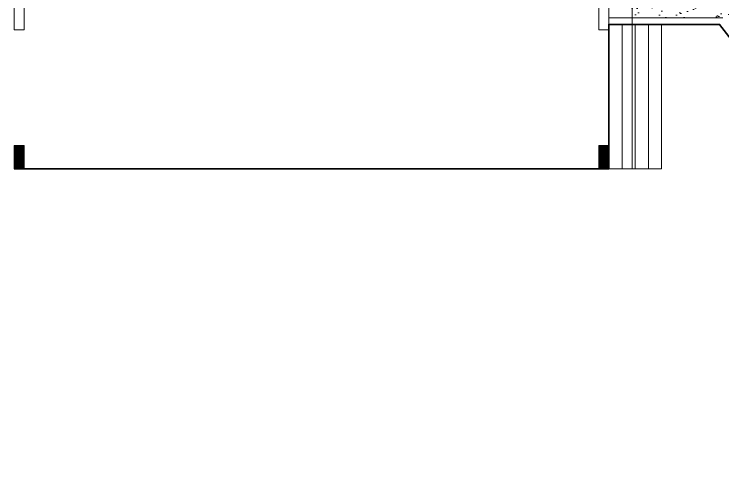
# Model space of a CAD drawing. Header units: metres. Extents: x 43 to 977, y 102 to 459.
# Drawn here: x 443.44 to 459.79, y 196.58 to 207.45 of the extents above; entities that cross this region are included whole.
import ezdxf

# ---------------------------------------------------------------- set-up
doc = ezdxf.new("R2010")
doc.units = ezdxf.units.M
doc.header["$MEASUREMENT"] = 0
for name, color, linetype, lineweight in [('BLK_1_FLR_0_BLT_UP_AREA_DEDUCT_EXISTING', 4, 'Continuous', 35), ('Column', 1, 'Continuous', 0), ('hatch', 7, 'Continuous', 0), ('Staircase', 140, 'Continuous', 0), ('WAL', 6, 'Continuous', 0), ('WALL', 7, 'Continuous', 0)]:
    doc.layers.add(name, color=color, linetype=linetype, lineweight=lineweight)

msp = doc.modelspace()

# ---------------------------------------------------------------- hatches: boundary and pattern name
at = {"layer": 'hatch'}
h = msp.add_hatch(dxfattribs=at)
h.set_pattern_fill('ANSI31', color=256, scale=0.025396, angle=360, style=0)
h.set_pattern_definition([(315, (-4995.656947, -1461.477081), (-0.0022447263868, -0.0022447263868), [])])
h.paths.add_polyline_path([(443.66907, 204.41695), (443.4405, 204.41695), (443.4405, 203.88363), (443.66907, 203.88363)])
h = msp.add_hatch(dxfattribs=at)
h.set_pattern_fill('ANSI31', color=256, scale=0.025396, angle=360, style=0)
h.set_pattern_definition([(315, (-4982.168689, -1461.4776574), (-0.0022447263868, -0.0022447263868), [])])
h.paths.add_polyline_path([(457.15733, 204.41637), (456.92876, 204.41637), (456.92876, 203.88305), (457.15733, 203.88305)])
at = {"layer": 'WAL'}
h = msp.add_hatch(dxfattribs=at)
h.set_pattern_fill('AR-SAND', color=3, scale=0.203169, angle=52.91359, style=0)
h.set_pattern_definition([(90.4135904, (-4952.05924, 1805.29095), (-0.320005175, 0.225855224), [0, -0.308817549, 0, -0.345388048, 0, -0.33015034]), (60.41359, (-4952.05924, 1805.29095), (-0.24057161, 0.632589533), [0, -0.16659894, 0, -0.278342133, 0, -0.106663956]), (20.4135904, (-4952.20994, 1805.0916), (0.380611872, 0.505413953), [0, -0.10158472, 0, -0.365704992, 0, -0.477448184]), (10.41359, (-4952.20994, 1805.0916), (0.2260474, 0.59474261), [0, -0.05079236, 0, -0.23973994, 0, -0.274278744])])
h.paths.add_polyline_path([(460.32742, 208.46854), (458.81243, 208.46854), (457.70359, 207.3597), (459.78854, 207.3597, -0.04675437), (466.50566, 196.84781), (467.4934, 197.35172, 0.04877166)])
h.paths.add_polyline_path([(457.69585, 208.46854), (457.69585, 207.3597), (457.70359, 207.3597), (458.81243, 208.46854)])

# ---------------------------------------------------------------- linework, layer by layer
at = {"layer": 'BLK_1_FLR_0_BLT_UP_AREA_DEDUCT_EXISTING', "color": 26, "lineweight": 35}
msp.add_lwpolyline([(459.98113, 206.86154), (459.71291, 207.2088), (457.15733, 207.2088), (457.15733, 203.88305), (443.44007, 203.88305)], dxfattribs=at)
at = {"layer": 'Column'}
for points in [[(443.4405, 203.88363), (443.66907, 203.88363), (443.66907, 204.41695), (443.4405, 204.41695)], [(456.92876, 203.88305), (457.15733, 203.88305), (457.15733, 204.41637), (456.92876, 204.41637)]]:
    msp.add_lwpolyline(points, close=True, dxfattribs=at)
at = {"layer": 'Staircase'}
for p, q in [((459.78739, 207.36118), (457.15729, 207.36118)), ((459.71291, 207.2088), (457.15729, 207.2088)), ((457.15733, 207.21415), (457.15733, 203.88305)), ((457.46208, 207.21415), (457.46208, 203.88305)), ((457.76683, 207.21415), (457.76683, 203.88305)), ((458.07159, 207.21415), (458.07159, 203.88305)), ((458.37634, 207.21415), (458.37634, 203.88305)), ((457.15733, 203.88305), (443.44007, 203.88305)), ((458.37634, 203.88305), (457.15733, 203.88305))]:
    msp.add_line(p, q, dxfattribs=at)
msp.add_arc((407.06191, 166.26519), 66.69713, 27.0290136, 37.8701273, dxfattribs=at)
at = {"layer": 'WALL'}
for p, q in [((457.69582, 203.87622), (457.69588, 208.39236)), ((443.4405, 203.88363), (443.66907, 203.88363)), ((443.4405, 203.88363), (443.66907, 203.88363)), ((456.9292, 203.88334), (457.15776, 203.88334)), ((456.9292, 203.88334), (457.15776, 203.88334))]:
    msp.add_line(p, q, dxfattribs=at)
at = {"layer": 'WALL', "color": 7}
for points in [[(443.44007, 208.486), (443.66863, 208.486), (443.66863, 207.08856), (443.44007, 207.08856)], [(457.15733, 208.486), (456.92876, 208.486), (456.92876, 207.08856), (457.15733, 207.08856)]]:
    msp.add_lwpolyline(points, close=True, dxfattribs=at)

doc.saveas('drawing.dxf')
